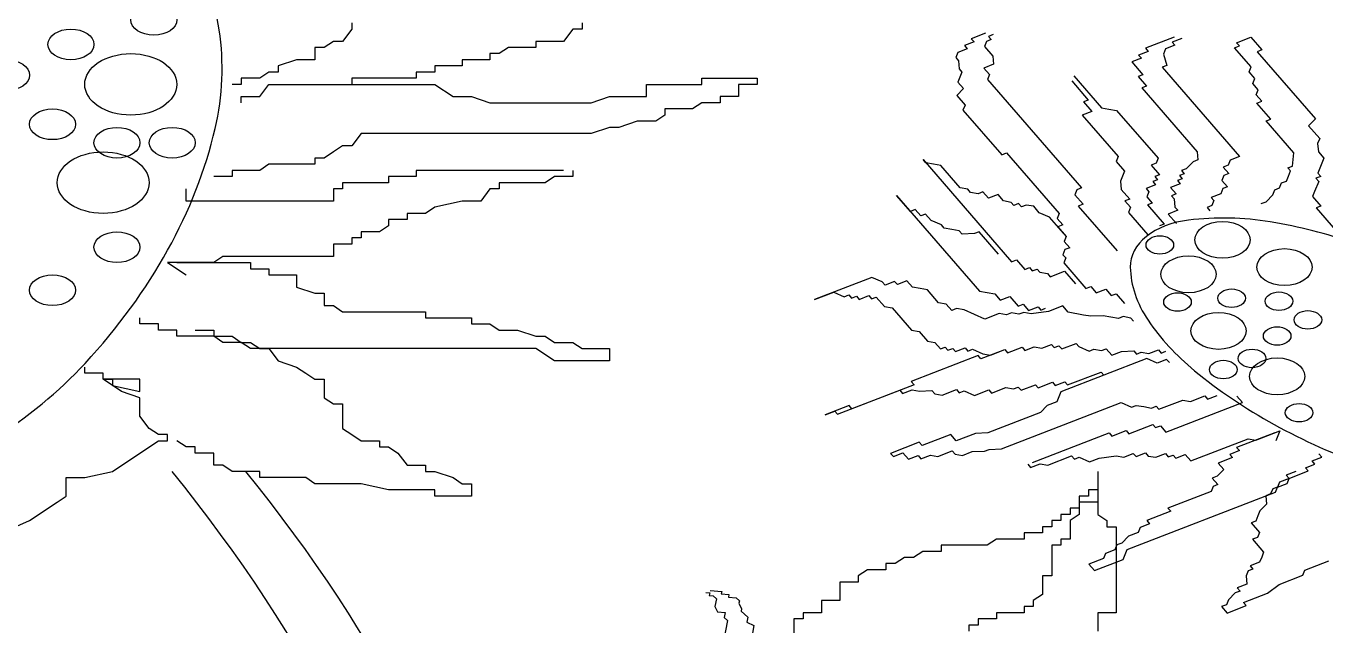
# Model space of a CAD drawing. Header units: millimetres. Extents: x 3060 to 28796, y 18778 to 36190.
# Drawn here: x 9104.3 to 9273.6, y 35902.9 to 35981 of the extents above; entities that cross this region are included whole.
import ezdxf

# ---------------------------------------------------------------- set-up
doc = ezdxf.new("R2010")
doc.units = ezdxf.units.MM

# ---------------------------------------------------------------- blocks, each defined once
blk = doc.blocks.new('A$C6FB662AA')
for p, q in [((1579.06, 1938.44), (1579.06, 1937.64)), ((1609.06, 1938.44), (1609.06, 1937.64)), ((1579.06, 1937.64), (1577.86, 1936.04)), ((1607.86, 1937.64), (1606.66, 1936.04)), ((1609.06, 1937.64), (1607.86, 1937.64)), ((1661.65, 1937.1), (1659.78, 1936.38)), ((1662.64, 1936.92), (1662.01, 1936.68)), ((1662.01, 1936.68), (1662.37, 1936.27)), ((1686.22, 1936.6), (1682.48, 1935.16)), ((1694.35, 1935.86), (1696.22, 1936.58)), ((1696.22, 1936.58), (1697.66, 1934.92)), ((1575.46, 1935.24), (1574.26, 1935.24)), ((1574.26, 1935.24), (1574.26, 1933.64)), ((1576.66, 1936.04), (1575.46, 1935.24)), ((1577.86, 1936.04), (1576.66, 1936.04)), ((1599.46, 1935.24), (1598.26, 1934.44)), ((1603.06, 1935.24), (1599.46, 1935.24)), ((1606.66, 1936.04), (1603.06, 1936.04)), ((1603.06, 1936.04), (1603.06, 1935.24)), ((1659.26, 1935.07), (1658.01, 1934.58)), ((1660.14, 1935.96), (1658.9, 1935.48)), ((1658.9, 1935.48), (1659.26, 1935.07)), ((1659.78, 1936.38), (1660.14, 1935.96)), ((1661.75, 1936.03), (1661.49, 1935.37)), ((1661.49, 1935.37), (1662.57, 1934.13)), ((1662.37, 1936.27), (1661.75, 1936.03)), ((1682.48, 1935.16), (1682.84, 1934.74)), ((1685.07, 1935.05), (1684.81, 1934.39)), ((1686.31, 1935.53), (1685.07, 1935.05)), ((1687.2, 1936.43), (1685.95, 1935.94)), ((1685.95, 1935.94), (1686.31, 1935.53)), ((1694.09, 1935.2), (1694.71, 1935.44)), ((1696.25, 1932.71), (1694.09, 1935.2)), ((1694.71, 1935.44), (1694.35, 1935.86)), ((1697.66, 1934.92), (1697.04, 1934.68)), ((1571.86, 1933.64), (1569.46, 1932.84)), ((1574.26, 1933.64), (1571.86, 1933.64)), ((1597.06, 1933.64), (1593.46, 1933.64)), ((1593.46, 1933.64), (1593.46, 1932.84)), ((1598.26, 1934.44), (1597.06, 1934.44)), ((1597.06, 1934.44), (1597.06, 1933.64)), ((1658.01, 1934.58), (1657.75, 1933.93)), ((1657.75, 1933.93), (1658.11, 1933.51)), ((1658.11, 1933.51), (1658.21, 1932.44)), ((1662.57, 1934.13), (1662.67, 1933.05)), ((1681.95, 1933.84), (1680.71, 1933.36)), ((1680.71, 1933.36), (1682.15, 1931.7)), ((1682.84, 1934.74), (1681.59, 1934.26)), ((1681.59, 1934.26), (1681.95, 1933.84)), ((1684.81, 1934.39), (1685.27, 1932.9)), ((1697.04, 1934.68), (1704.62, 1925.95)), ((1568.26, 1932.04), (1567.06, 1931.24)), ((1569.46, 1932.04), (1568.26, 1932.04)), ((1569.46, 1932.84), (1569.46, 1932.04)), ((1589.86, 1932.04), (1587.46, 1932.04)), ((1587.46, 1932.04), (1587.46, 1931.24)), ((1593.46, 1932.84), (1589.86, 1932.84)), ((1589.86, 1932.84), (1589.86, 1932.04)), ((1658.21, 1932.44), (1658.57, 1932.03)), ((1658.57, 1932.03), (1658.31, 1931.37)), ((1662.67, 1933.05), (1661.42, 1932.57)), ((1661.42, 1932.57), (1662.15, 1931.74)), ((1662.15, 1931.74), (1661.88, 1931.09)), ((1673.13, 1931.55), (1676.74, 1927.39)), ((1682.15, 1931.7), (1681.53, 1931.46)), ((1681.53, 1931.46), (1682.61, 1930.22)), ((1685.27, 1932.9), (1684.64, 1932.66)), ((1684.64, 1932.66), (1694.75, 1921.03)), ((1695.99, 1932.05), (1696.25, 1932.71)), ((1696.71, 1931.22), (1695.99, 1932.05)), ((1564.66, 1930.44), (1563.46, 1930.44)), ((1567.06, 1931.24), (1564.66, 1931.24)), ((1564.66, 1931.24), (1564.66, 1930.44)), ((1567.06, 1928.84), (1568.26, 1930.44)), ((1568.26, 1930.44), (1589.86, 1930.44)), ((1587.46, 1931.24), (1579.06, 1931.24)), ((1579.06, 1931.24), (1579.06, 1930.44)), ((1589.86, 1930.44), (1592.26, 1928.84)), ((1617.46, 1928.84), (1617.46, 1930.44)), ((1617.46, 1930.44), (1624.66, 1930.44)), ((1624.66, 1930.44), (1624.66, 1931.24)), ((1624.66, 1931.24), (1631.86, 1931.24)), ((1629.46, 1930.44), (1629.46, 1928.84)), ((1631.86, 1930.44), (1629.46, 1930.44)), ((1631.86, 1931.24), (1631.86, 1930.44)), ((1658.77, 1929.88), (1657.88, 1928.99)), ((1658.31, 1931.37), (1658.05, 1930.71)), ((1658.05, 1930.71), (1658.77, 1929.88)), ((1661.88, 1931.09), (1674.15, 1916.97)), ((1672.87, 1930.89), (1675.03, 1928.4)), ((1682.61, 1930.22), (1681.99, 1929.97)), ((1681.99, 1929.97), (1689.2, 1921.67)), ((1696.45, 1930.57), (1696.71, 1931.22)), ((1697.17, 1929.74), (1696.45, 1930.57)), ((1696.91, 1929.08), (1697.17, 1929.74)), ((1564.66, 1928.04), (1564.66, 1928.84)), ((1564.66, 1928.84), (1567.06, 1928.84)), ((1592.26, 1928.84), (1594.66, 1928.84)), ((1594.66, 1928.84), (1597.06, 1928.04)), ((1597.06, 1928.04), (1610.26, 1928.04)), ((1610.26, 1928.04), (1612.66, 1928.84)), ((1612.66, 1928.84), (1617.46, 1928.84)), ((1624.66, 1928.04), (1623.46, 1927.24)), ((1627.06, 1928.04), (1624.66, 1928.04)), ((1629.46, 1928.84), (1627.06, 1928.84)), ((1627.06, 1928.84), (1627.06, 1928.04)), ((1657.88, 1928.99), (1658.97, 1927.74)), ((1675.03, 1928.4), (1674.41, 1928.16)), ((1674.41, 1928.16), (1675.49, 1926.91)), ((1697.63, 1928.25), (1696.91, 1929.08)), ((1697.01, 1928.01), (1697.63, 1928.25)), ((1698.81, 1925.93), (1697.01, 1928.01)), ((1619.86, 1926.44), (1618.66, 1925.64)), ((1619.86, 1927.24), (1619.86, 1926.44)), ((1623.46, 1927.24), (1619.86, 1927.24)), ((1658.97, 1927.74), (1658.7, 1927.09)), ((1658.7, 1927.09), (1663.76, 1921.27)), ((1675.49, 1926.91), (1674.25, 1926.43)), ((1674.25, 1926.43), (1678.94, 1921.03)), ((1676.74, 1927.39), (1677.72, 1927.22)), ((1677.72, 1927.22), (1678.71, 1927.04)), ((1678.71, 1927.04), (1684.12, 1920.81)), ((1612.66, 1924.84), (1610.26, 1924.04)), ((1613.86, 1924.84), (1612.66, 1924.84)), ((1616.26, 1925.64), (1613.86, 1924.84)), ((1618.66, 1925.64), (1616.26, 1925.64)), ((1698.19, 1925.69), (1698.81, 1925.93)), ((1701.8, 1921.54), (1698.19, 1925.69)), ((1704.62, 1925.95), (1703.73, 1925.06)), ((1703.73, 1925.06), (1705.18, 1923.4)), ((1580.26, 1924.04), (1579.06, 1922.44)), ((1610.26, 1924.04), (1580.26, 1924.04)), ((1705.18, 1923.4), (1704.91, 1922.74)), ((1576.66, 1921.64), (1575.46, 1920.84)), ((1577.86, 1922.44), (1576.66, 1921.64)), ((1579.06, 1922.44), (1577.86, 1922.44)), ((1663.76, 1921.27), (1664.38, 1921.51)), ((1664.38, 1921.51), (1671.24, 1913.62)), ((1689.2, 1921.67), (1689.3, 1920.6)), ((1701.63, 1919.81), (1701.8, 1921.54)), ((1704.91, 1922.74), (1705.01, 1921.67)), ((1705.01, 1921.67), (1705.73, 1920.84)), ((1568.26, 1920.04), (1567.06, 1919.24)), ((1574.26, 1920.04), (1568.26, 1920.04)), ((1575.46, 1920.84), (1574.26, 1920.84)), ((1574.26, 1920.84), (1574.26, 1920.04)), ((1653.85, 1920.22), (1653.49, 1920.64)), ((1653.49, 1920.64), (1665.04, 1907.34)), ((1654.84, 1920.05), (1653.85, 1920.22)), ((1655.82, 1919.87), (1654.84, 1920.05)), ((1658.35, 1916.96), (1655.82, 1919.87)), ((1678.94, 1921.03), (1678.68, 1920.38)), ((1678.68, 1920.38), (1679.76, 1919.13)), ((1683.86, 1920.16), (1683.24, 1919.92)), ((1683.24, 1919.92), (1684.32, 1918.67)), ((1684.12, 1920.81), (1683.86, 1920.16)), ((1688.68, 1920.36), (1687.79, 1919.46)), ((1689.3, 1920.6), (1688.68, 1920.36)), ((1693.24, 1919.9), (1692.62, 1919.66)), ((1692.62, 1919.66), (1693.34, 1918.83)), ((1693.5, 1920.55), (1693.24, 1919.9)), ((1694.75, 1921.03), (1693.5, 1920.55)), ((1701.01, 1919.57), (1701.63, 1919.81)), ((1701.37, 1919.16), (1701.01, 1919.57)), ((1705.47, 1920.18), (1705.21, 1919.53)), ((1705.73, 1920.84), (1705.47, 1920.18)), ((1563.46, 1918.44), (1561.06, 1918.44)), ((1567.06, 1919.24), (1563.46, 1919.24)), ((1563.46, 1919.24), (1563.46, 1918.44)), ((1587.46, 1918.44), (1583.86, 1918.44)), ((1583.86, 1918.44), (1583.86, 1917.64)), ((1606.66, 1919.24), (1587.46, 1919.24)), ((1587.46, 1919.24), (1587.46, 1918.44)), ((1605.46, 1918.44), (1604.26, 1917.64)), ((1607.86, 1918.44), (1605.46, 1918.44)), ((1607.86, 1919.24), (1607.86, 1918.44)), ((1679.5, 1918.47), (1679.24, 1917.82)), ((1679.76, 1919.13), (1679.5, 1918.47)), ((1684.06, 1918.02), (1683.43, 1917.78)), ((1684.32, 1918.67), (1683.7, 1918.43)), ((1683.7, 1918.43), (1684.06, 1918.02)), ((1687.27, 1918.15), (1686.65, 1917.91)), ((1686.65, 1917.91), (1687.01, 1917.49)), ((1687.53, 1918.8), (1686.91, 1918.56)), ((1686.91, 1918.56), (1687.27, 1918.15)), ((1687.79, 1919.46), (1687.17, 1919.22)), ((1687.17, 1919.22), (1687.53, 1918.8)), ((1692.71, 1918.59), (1692.45, 1917.93)), ((1692.45, 1917.93), (1693.17, 1917.1)), ((1693.34, 1918.83), (1692.71, 1918.59)), ((1700.85, 1917.84), (1701.11, 1918.5)), ((1701.11, 1918.5), (1701.37, 1919.16)), ((1705.31, 1918.46), (1704.68, 1918.22)), ((1704.68, 1918.22), (1705.05, 1917.8)), ((1705.21, 1919.53), (1704.95, 1918.87)), ((1704.95, 1918.87), (1705.31, 1918.46)), ((1557.46, 1915.24), (1557.46, 1916.84)), ((1577.86, 1916.84), (1576.66, 1916.84)), ((1576.66, 1916.84), (1576.66, 1915.24)), ((1583.86, 1917.64), (1577.86, 1917.64)), ((1577.86, 1917.64), (1577.86, 1916.84)), ((1597.06, 1916.84), (1595.86, 1915.24)), ((1598.26, 1916.84), (1597.06, 1916.84)), ((1604.26, 1917.64), (1598.26, 1917.64)), ((1598.26, 1917.64), (1598.26, 1916.84)), ((1659.33, 1916.79), (1658.35, 1916.96)), ((1659.69, 1916.37), (1659.33, 1916.79)), ((1660.67, 1916.2), (1659.69, 1916.37)), ((1661.3, 1916.44), (1660.67, 1916.2)), ((1662.02, 1915.61), (1661.3, 1916.44)), ((1673.53, 1916.72), (1673.27, 1916.07)), ((1674.15, 1916.97), (1673.53, 1916.72)), ((1679.24, 1917.82), (1679.33, 1916.75)), ((1679.33, 1916.75), (1680.42, 1915.5)), ((1683.79, 1917.36), (1682.55, 1916.88)), ((1682.55, 1916.88), (1682.91, 1916.46)), ((1682.91, 1916.46), (1682.65, 1915.81)), ((1683.43, 1917.78), (1683.79, 1917.36)), ((1687.01, 1917.49), (1685.76, 1917.01)), ((1685.76, 1917.01), (1686.48, 1916.18)), ((1686.48, 1916.18), (1685.86, 1915.94)), ((1692.29, 1916.2), (1691.04, 1915.72)), ((1692.55, 1916.86), (1692.29, 1916.2)), ((1693.17, 1917.1), (1692.55, 1916.86)), ((1699.08, 1916.05), (1699.34, 1916.71)), ((1699.34, 1916.71), (1699.96, 1916.95)), ((1699.96, 1916.95), (1700.22, 1917.6)), ((1700.22, 1917.6), (1700.85, 1917.84)), ((1704.52, 1916.49), (1704.26, 1915.83)), ((1705.05, 1917.8), (1704.52, 1916.49)), ((1576.66, 1915.24), (1557.46, 1915.24)), ((1593.46, 1915.24), (1589.86, 1914.44)), ((1595.86, 1915.24), (1593.46, 1915.24)), ((1651.85, 1913.9), (1650.05, 1915.98)), ((1650.05, 1915.98), (1660.87, 1903.52)), ((1663.27, 1916.09), (1662.02, 1915.61)), ((1663.99, 1915.26), (1663.27, 1916.09)), ((1664.97, 1915.08), (1663.99, 1915.26)), ((1665.33, 1914.67), (1664.97, 1915.08)), ((1665.95, 1914.91), (1665.33, 1914.67)), ((1666.32, 1914.49), (1665.95, 1914.91)), ((1666.94, 1914.73), (1666.32, 1914.49)), ((1667.92, 1914.56), (1666.94, 1914.73)), ((1668.64, 1913.73), (1667.92, 1914.56)), ((1673.27, 1916.07), (1674.35, 1914.82)), ((1674.35, 1914.82), (1673.73, 1914.58)), ((1673.73, 1914.58), (1678.78, 1908.77)), ((1680.42, 1915.5), (1679.79, 1915.26)), ((1679.79, 1915.26), (1680.52, 1914.43)), ((1682.65, 1915.81), (1683.37, 1914.98)), ((1683.37, 1914.98), (1682.75, 1914.74)), ((1682.75, 1914.74), (1684.91, 1912.24)), ((1685.86, 1915.94), (1686.22, 1915.52)), ((1686.22, 1915.52), (1686.32, 1914.45)), ((1691.14, 1914.65), (1690.52, 1914.41)), ((1691.04, 1915.72), (1691.4, 1915.31)), ((1691.4, 1915.31), (1691.14, 1914.65)), ((1697.57, 1914.91), (1698.19, 1915.15)), ((1698.19, 1915.15), (1699.08, 1916.05)), ((1704.26, 1915.83), (1705.34, 1914.59)), ((1705.34, 1914.59), (1704.72, 1914.35)), ((1586.26, 1912.84), (1583.86, 1912.84)), ((1583.86, 1912.84), (1583.86, 1912.04)), ((1588.66, 1913.64), (1586.26, 1913.64)), ((1586.26, 1913.64), (1586.26, 1912.84)), ((1589.86, 1914.44), (1588.66, 1913.64)), ((1652.48, 1914.14), (1651.85, 1913.9)), ((1653.2, 1913.31), (1652.48, 1914.14)), ((1653.82, 1913.55), (1653.2, 1913.31)), ((1654.54, 1912.72), (1653.82, 1913.55)), ((1669.99, 1913.14), (1668.64, 1913.73)), ((1671.79, 1911.06), (1669.99, 1913.14)), ((1671.24, 1913.62), (1670.97, 1912.96)), ((1670.97, 1912.96), (1671.69, 1912.13)), ((1680.52, 1914.43), (1680.25, 1913.77)), ((1680.25, 1913.77), (1682.78, 1910.87)), ((1686.68, 1914.04), (1685.44, 1913.56)), ((1685.44, 1913.56), (1686.52, 1912.31)), ((1686.32, 1914.45), (1686.68, 1914.04)), ((1690.52, 1914.41), (1690.88, 1913.99)), ((1704.72, 1914.35), (1707.24, 1911.44)), ((1582.66, 1911.24), (1580.26, 1911.24)), ((1580.26, 1911.24), (1580.26, 1910.44)), ((1583.86, 1912.04), (1582.66, 1911.24)), ((1655.89, 1912.13), (1654.54, 1912.72)), ((1656.25, 1911.72), (1655.89, 1912.13)), ((1657.23, 1911.54), (1656.25, 1911.72)), ((1658.22, 1911.37), (1657.23, 1911.54)), ((1658.58, 1910.95), (1658.22, 1911.37)), ((1660.81, 1911.26), (1660.18, 1911.02)), ((1663.33, 1908.35), (1660.81, 1911.26)), ((1671.69, 1912.13), (1671.07, 1911.89)), ((1671.07, 1911.89), (1672.15, 1910.65)), ((1684.91, 1912.24), (1684.29, 1912)), ((1579.06, 1909.64), (1576.66, 1909.64)), ((1576.66, 1909.64), (1576.66, 1908.04)), ((1580.26, 1910.44), (1579.06, 1910.44)), ((1579.06, 1910.44), (1579.06, 1909.64)), ((1660.18, 1911.02), (1658.58, 1910.95)), ((1672.15, 1910.65), (1671.89, 1909.99)), ((1671.89, 1909.99), (1672.61, 1909.16)), ((1562.26, 1908.04), (1561.06, 1907.24)), ((1576.66, 1908.04), (1562.26, 1908.04)), ((1671.99, 1908.92), (1671.73, 1908.26)), ((1671.73, 1908.26), (1672.09, 1907.85)), ((1672.09, 1907.85), (1671.83, 1907.19)), ((1672.61, 1909.16), (1671.99, 1908.92)), ((1561.06, 1907.24), (1555.06, 1907.24)), ((1555.06, 1907.24), (1557.46, 1905.64)), ((1556.26, 1907.24), (1565.86, 1907.24)), ((1565.86, 1907.24), (1565.86, 1906.44)), ((1565.86, 1906.44), (1568.26, 1906.44)), ((1568.26, 1906.44), (1568.26, 1905.64)), ((1665.04, 1907.34), (1665.66, 1907.58)), ((1665.66, 1907.58), (1666.74, 1906.34)), ((1666.74, 1906.34), (1667.37, 1906.58)), ((1667.37, 1906.58), (1667.73, 1906.16)), ((1667.73, 1906.16), (1668.35, 1906.4)), ((1668.35, 1906.4), (1668.71, 1905.99)), ((1670.06, 1905.4), (1671.93, 1906.12)), ((1671.83, 1907.19), (1674.71, 1903.87)), ((1671.93, 1906.12), (1673.37, 1904.46)), ((1568.26, 1905.64), (1571.86, 1905.64)), ((1571.86, 1905.64), (1571.86, 1904.04)), ((1646.84, 1905.31), (1639.36, 1902.42)), ((1648.18, 1904.72), (1646.84, 1905.31)), ((1648.54, 1904.3), (1648.18, 1904.72)), ((1649.79, 1904.78), (1648.54, 1904.3)), ((1650.15, 1904.37), (1649.79, 1904.78)), ((1651.4, 1904.85), (1650.15, 1904.37)), ((1652.12, 1904.02), (1651.4, 1904.85)), ((1668.71, 1905.99), (1669.7, 1905.81)), ((1669.7, 1905.81), (1670.06, 1905.4)), ((1571.86, 1904.04), (1574.26, 1903.24)), ((1574.26, 1903.24), (1575.46, 1903.24)), ((1575.46, 1903.24), (1575.46, 1901.64)), ((1639.36, 1902.42), (1641.85, 1903.38)), ((1641.85, 1903.38), (1643.2, 1902.79)), ((1643.2, 1902.79), (1643.82, 1903.03)), ((1643.82, 1903.03), (1644.18, 1902.62)), ((1644.18, 1902.62), (1644.81, 1902.86)), ((1644.81, 1902.86), (1645.17, 1902.44)), ((1645.17, 1902.44), (1646.41, 1902.93)), ((1646.41, 1902.93), (1646.77, 1902.51)), ((1646.77, 1902.51), (1647.4, 1902.75)), ((1647.4, 1902.75), (1648.48, 1901.5)), ((1653.1, 1903.84), (1652.12, 1904.02)), ((1654.09, 1903.67), (1653.1, 1903.84)), ((1655.53, 1902.01), (1654.09, 1903.67)), ((1660.87, 1903.52), (1661.86, 1903.34)), ((1661.86, 1903.34), (1662.84, 1903.17)), ((1662.84, 1903.17), (1663.56, 1902.34)), ((1663.56, 1902.34), (1664.81, 1902.82)), ((1664.81, 1902.82), (1665.89, 1901.57)), ((1674.71, 1903.87), (1675.34, 1904.11)), ((1675.34, 1904.11), (1676.06, 1903.28)), ((1676.06, 1903.28), (1677.31, 1903.76)), ((1677.31, 1903.76), (1678.03, 1902.93)), ((1678.03, 1902.93), (1678.65, 1903.17)), ((1678.65, 1903.17), (1679.73, 1901.92)), ((1575.46, 1901.64), (1576.66, 1901.64)), ((1576.66, 1901.64), (1577.86, 1900.84)), ((1648.48, 1901.5), (1649.46, 1901.33)), ((1649.46, 1901.33), (1651.99, 1898.42)), ((1656.51, 1901.83), (1655.53, 1902.01)), ((1657.24, 1901), (1656.51, 1901.83)), ((1657.86, 1901.24), (1657.24, 1901)), ((1658.84, 1901.07), (1657.86, 1901.24)), ((1660.19, 1900.48), (1658.84, 1901.07)), ((1665.89, 1901.57), (1666.52, 1901.81)), ((1666.52, 1901.81), (1667.24, 1900.98)), ((1667.24, 1900.98), (1668.48, 1901.46)), ((1668.48, 1901.46), (1668.84, 1901.05)), ((1668.84, 1901.05), (1669.47, 1901.29)), ((1671.7, 1901.59), (1669.83, 1900.87)), ((1672.42, 1900.76), (1671.7, 1901.59)), ((1551.46, 1899.24), (1551.46, 1900.04)), ((1553.86, 1899.24), (1551.46, 1899.24)), ((1553.86, 1898.44), (1553.86, 1899.24)), ((1577.86, 1900.84), (1588.66, 1900.84)), ((1588.66, 1900.84), (1588.66, 1900.04)), ((1588.66, 1900.04), (1594.66, 1900.04)), ((1594.66, 1900.04), (1594.66, 1899.24)), ((1594.66, 1899.24), (1597.06, 1899.24)), ((1597.06, 1899.24), (1598.26, 1898.44)), ((1661.53, 1899.89), (1660.19, 1900.48)), ((1663.4, 1900.61), (1661.53, 1899.89)), ((1664.38, 1900.44), (1663.4, 1900.61)), ((1665.01, 1900.68), (1664.38, 1900.44)), ((1665.99, 1900.5), (1665.01, 1900.68)), ((1666.61, 1900.74), (1665.99, 1900.5)), ((1667.6, 1900.57), (1666.61, 1900.74)), ((1669.83, 1900.87), (1667.6, 1900.57)), ((1674.39, 1900.41), (1672.42, 1900.76)), ((1675.37, 1900.24), (1674.39, 1900.41)), ((1676.98, 1900.31), (1675.37, 1900.24)), ((1677.96, 1900.13), (1676.98, 1900.31)), ((1678.95, 1899.96), (1677.96, 1900.13)), ((1679.57, 1900.2), (1678.95, 1899.96)), ((1680.55, 1900.02), (1679.57, 1900.2)), ((1680.91, 1899.61), (1680.55, 1900.02)), ((1556.26, 1898.44), (1553.86, 1898.44)), ((1556.26, 1897.64), (1556.26, 1898.44)), ((1561.06, 1897.64), (1556.26, 1897.64)), ((1558.66, 1898.44), (1561.06, 1898.44)), ((1561.06, 1898.44), (1561.06, 1897.64)), ((1562.26, 1896.84), (1561.06, 1897.64)), ((1561.06, 1897.64), (1563.46, 1897.64)), ((1563.46, 1897.64), (1564.66, 1896.84)), ((1598.26, 1898.44), (1600.66, 1898.44)), ((1600.66, 1898.44), (1603.06, 1897.64)), ((1603.06, 1897.64), (1604.26, 1897.64)), ((1604.26, 1897.64), (1605.46, 1896.84)), ((1651.99, 1898.42), (1652.97, 1898.25)), ((1652.97, 1898.25), (1654.06, 1897)), ((1564.66, 1896.84), (1562.26, 1896.84)), ((1565.86, 1896.04), (1564.66, 1896.84)), ((1564.66, 1896.84), (1565.86, 1896.84)), ((1565.86, 1896.84), (1567.06, 1896.04)), ((1603.06, 1896.04), (1565.86, 1896.04)), ((1567.06, 1896.04), (1568.26, 1896.04)), ((1568.26, 1896.04), (1569.46, 1894.44)), ((1605.46, 1894.44), (1603.06, 1896.04)), ((1605.46, 1896.84), (1607.86, 1896.84)), ((1607.86, 1896.84), (1609.06, 1896.04)), ((1609.06, 1896.04), (1612.66, 1896.04)), ((1612.66, 1896.04), (1612.66, 1894.44)), ((1654.06, 1897), (1655.04, 1896.83)), ((1655.04, 1896.83), (1655.76, 1896)), ((1655.76, 1896), (1656.38, 1896.24)), ((1656.38, 1896.24), (1656.74, 1895.82)), ((1656.74, 1895.82), (1657.37, 1896.06)), ((1657.37, 1896.06), (1657.73, 1895.65)), ((1657.73, 1895.65), (1658.97, 1896.13)), ((1658.97, 1896.13), (1659.34, 1895.71)), ((1659.34, 1895.71), (1659.96, 1895.95)), ((1659.96, 1895.95), (1661.3, 1895.36)), ((1662.29, 1895.19), (1664.16, 1895.91)), ((1664.16, 1895.91), (1664.52, 1895.49)), ((1664.52, 1895.49), (1666.39, 1896.22)), ((1666.39, 1896.22), (1666.75, 1895.8)), ((1666.75, 1895.8), (1667.99, 1896.28)), ((1667.99, 1896.28), (1668.98, 1896.11)), ((1668.98, 1896.11), (1670.22, 1896.59)), ((1670.22, 1896.59), (1670.58, 1896.17)), ((1670.58, 1896.17), (1671.21, 1896.41)), ((1671.21, 1896.41), (1671.57, 1896)), ((1671.57, 1896), (1673.44, 1896.72)), ((1673.44, 1896.72), (1673.8, 1896.3)), ((1673.8, 1896.3), (1675.14, 1895.71)), ((1675.14, 1895.71), (1675.77, 1895.95)), ((1675.77, 1895.95), (1676.75, 1895.78)), ((1676.75, 1895.78), (1677.37, 1896.02)), ((1677.37, 1896.02), (1678.09, 1895.19)), ((1682.92, 1895.39), (1684.16, 1895.87)), ((1684.16, 1895.87), (1684.52, 1895.45)), ((1569.46, 1894.44), (1571.86, 1893.64)), ((1612.66, 1894.44), (1605.46, 1894.44)), ((1660.68, 1895.12), (1651.96, 1891.75)), ((1661.04, 1894.71), (1660.68, 1895.12)), ((1663.53, 1895.67), (1661.04, 1894.71)), ((1661.3, 1895.36), (1662.29, 1895.19)), ((1682.65, 1894.73), (1671.44, 1890.4)), ((1678.09, 1895.19), (1679.34, 1895.67)), ((1679.34, 1895.67), (1680.95, 1895.74)), ((1680.95, 1895.74), (1681.31, 1895.32)), ((1681.31, 1895.32), (1681.93, 1895.56)), ((1681.93, 1895.56), (1682.92, 1895.39)), ((1684, 1894.14), (1682.65, 1894.73)), ((1685.24, 1894.62), (1684, 1894.14)), ((1684.52, 1895.45), (1685.15, 1895.69)), ((1685.61, 1894.21), (1685.24, 1894.62)), ((1544.26, 1892.84), (1544.26, 1893.64)), ((1546.66, 1892.84), (1544.26, 1892.84)), ((1546.66, 1892.04), (1546.66, 1892.84)), ((1571.86, 1893.64), (1573.06, 1892.84)), ((1573.06, 1892.84), (1574.26, 1892.04)), ((1672.32, 1891.3), (1676.69, 1892.98)), ((1676.69, 1892.98), (1677.05, 1892.57)), ((1546.66, 1892.04), (1547.86, 1892.04)), ((1551.46, 1892.04), (1546.66, 1892.04)), ((1549.06, 1890.44), (1546.66, 1892.04)), ((1547.86, 1892.04), (1547.86, 1891.24)), ((1547.86, 1891.24), (1551.46, 1890.44)), ((1551.46, 1890.44), (1551.46, 1892.04)), ((1574.26, 1892.04), (1575.46, 1892.04)), ((1575.46, 1892.04), (1575.46, 1889.64)), ((1652.32, 1891.34), (1644.22, 1888.21)), ((1651.96, 1891.75), (1652.32, 1891.34)), ((1662.42, 1890.25), (1664.29, 1890.97)), ((1664.29, 1890.97), (1665.27, 1890.79)), ((1665.27, 1890.79), (1665.9, 1891.03)), ((1665.9, 1891.03), (1666.26, 1890.62)), ((1666.26, 1890.62), (1668.13, 1891.34)), ((1668.13, 1891.34), (1668.49, 1890.92)), ((1668.49, 1890.92), (1670.36, 1891.65)), ((1670.36, 1891.65), (1670.72, 1891.23)), ((1670.72, 1891.23), (1671.96, 1891.71)), ((1671.96, 1891.71), (1672.32, 1891.3)), ((1551.46, 1889.64), (1549.06, 1890.44)), ((1551.46, 1887.24), (1551.46, 1889.64)), ((1575.46, 1889.64), (1576.66, 1888.84)), ((1642.35, 1887.49), (1650.45, 1890.62)), ((1650.45, 1890.62), (1650.81, 1890.2)), ((1650.81, 1890.2), (1652.06, 1890.68)), ((1652.06, 1890.68), (1653.04, 1890.51)), ((1653.04, 1890.51), (1654.65, 1890.57)), ((1654.65, 1890.57), (1655.01, 1890.16)), ((1655.01, 1890.16), (1655.99, 1889.98)), ((1655.99, 1889.98), (1657.86, 1890.7)), ((1657.86, 1890.7), (1658.22, 1890.29)), ((1658.22, 1890.29), (1658.85, 1890.53)), ((1658.85, 1890.53), (1660.19, 1889.94)), ((1660.19, 1889.94), (1662.06, 1890.66)), ((1662.06, 1890.66), (1662.42, 1890.25)), ((1670.91, 1889.09), (1669.67, 1888.61)), ((1671.44, 1890.4), (1670.91, 1889.09)), ((1684.23, 1888.13), (1687.34, 1889.33)), ((1687.34, 1889.33), (1688.33, 1889.16)), ((1688.33, 1889.16), (1690.2, 1889.88)), ((1690.2, 1889.88), (1690.56, 1889.46)), ((1690.56, 1889.46), (1691.8, 1889.94)), ((1695.12, 1889), (1694.4, 1889.84)), ((1576.66, 1888.84), (1577.86, 1888.84)), ((1577.86, 1888.84), (1577.86, 1885.64)), ((1643.86, 1888.63), (1640.74, 1887.42)), ((1640.74, 1887.42), (1641.99, 1887.9)), ((1641.99, 1887.9), (1642.35, 1887.49)), ((1644.22, 1888.21), (1643.86, 1888.63)), ((1668.78, 1887.71), (1661.93, 1885.06)), ((1663.73, 1882.99), (1679.31, 1889)), ((1669.67, 1888.61), (1668.78, 1887.71)), ((1679.31, 1889), (1680.65, 1888.41)), ((1680.65, 1888.41), (1681.28, 1888.65)), ((1681.28, 1888.65), (1682.26, 1888.48)), ((1682.26, 1888.48), (1683.25, 1888.3)), ((1683.25, 1888.3), (1683.87, 1888.54)), ((1683.87, 1888.54), (1684.23, 1888.13)), ((1685.15, 1885.16), (1695.12, 1889)), ((1552.66, 1885.64), (1551.46, 1887.24)), ((1680.33, 1884.96), (1683.44, 1886.16)), ((1683.44, 1886.16), (1683.8, 1885.75)), ((1683.8, 1885.75), (1684.43, 1885.99)), ((1684.43, 1885.99), (1685.15, 1885.16)), ((1551.46, 1882.44), (1553.86, 1884.04)), ((1553.86, 1884.84), (1552.66, 1885.64)), ((1555.06, 1884.84), (1553.86, 1884.84)), ((1553.86, 1884.04), (1555.06, 1884.04)), ((1555.06, 1884.04), (1555.06, 1884.84)), ((1557.46, 1883.24), (1556.26, 1884.04)), ((1577.86, 1885.64), (1579.06, 1884.84)), ((1579.06, 1884.84), (1580.26, 1884.04)), ((1580.26, 1884.04), (1582.66, 1884.04)), ((1582.66, 1884.04), (1582.66, 1883.24)), ((1657.11, 1884.87), (1653.37, 1883.42)), ((1657.83, 1884.04), (1657.11, 1884.87)), ((1660.32, 1885), (1657.83, 1884.04)), ((1661.93, 1885.06), (1660.32, 1885)), ((1667.77, 1881.22), (1677.74, 1885.07)), ((1677.74, 1885.07), (1678.1, 1884.65)), ((1678.1, 1884.65), (1679.97, 1885.37)), ((1679.97, 1885.37), (1680.33, 1884.96)), ((1688.4, 1881.42), (1695.87, 1884.3)), ((1699.35, 1885.09), (1694.36, 1883.17)), ((1695.87, 1884.3), (1696.86, 1884.13)), ((1696.86, 1884.13), (1699.97, 1885.33)), ((1699.97, 1885.33), (1699.45, 1884.02)), ((1547.86, 1880.04), (1551.46, 1882.44)), ((1558.66, 1883.24), (1557.46, 1883.24)), ((1558.66, 1882.44), (1558.66, 1883.24)), ((1561.06, 1882.44), (1558.66, 1882.44)), ((1561.06, 1880.84), (1561.06, 1882.44)), ((1582.66, 1883.24), (1583.86, 1883.24)), ((1583.86, 1883.24), (1585.06, 1882.44)), ((1585.06, 1882.44), (1586.26, 1880.84)), ((1653.01, 1883.84), (1649.27, 1882.4)), ((1649.27, 1882.4), (1649.63, 1881.98)), ((1649.63, 1881.98), (1650.88, 1882.46)), ((1650.88, 1882.46), (1651.6, 1881.63)), ((1653.37, 1883.42), (1653.01, 1883.84)), ((1655.44, 1882), (1657.31, 1882.72)), ((1657.31, 1882.72), (1657.67, 1882.31)), ((1657.67, 1882.31), (1658.65, 1882.13)), ((1658.65, 1882.13), (1659.9, 1882.62)), ((1659.9, 1882.62), (1661.5, 1882.68)), ((1661.5, 1882.68), (1662.13, 1882.92)), ((1662.13, 1882.92), (1663.73, 1882.99)), ((1679.64, 1881.92), (1680.89, 1882.4)), ((1680.89, 1882.4), (1681.25, 1881.98)), ((1681.25, 1881.98), (1682.49, 1882.47)), ((1682.49, 1882.47), (1682.85, 1882.05)), ((1683.84, 1881.88), (1685.08, 1882.36)), ((1685.08, 1882.36), (1685.44, 1881.94)), ((1694.73, 1882.75), (1693.48, 1882.27)), ((1694.36, 1883.17), (1694.73, 1882.75)), ((1705.45, 1881.9), (1705.09, 1882.32)), ((1562.26, 1880.84), (1561.06, 1880.84)), ((1563.46, 1880.04), (1562.26, 1880.84)), ((1586.26, 1880.84), (1588.66, 1880.84)), ((1588.66, 1880.84), (1588.66, 1880.04)), ((1651.6, 1881.63), (1652.85, 1882.11)), ((1652.85, 1882.11), (1653.21, 1881.7)), ((1653.21, 1881.7), (1654.45, 1882.18)), ((1654.45, 1882.18), (1655.44, 1882)), ((1667.15, 1880.98), (1667.51, 1880.56)), ((1667.51, 1880.56), (1668.75, 1881.04)), ((1668.75, 1881.04), (1669.74, 1880.87)), ((1669.74, 1880.87), (1672.85, 1882.07)), ((1672.85, 1882.07), (1673.21, 1881.66)), ((1673.21, 1881.66), (1673.84, 1881.9)), ((1673.84, 1881.9), (1675.18, 1881.31)), ((1675.18, 1881.31), (1676.43, 1881.79)), ((1676.43, 1881.79), (1678.66, 1882.09)), ((1678.66, 1882.09), (1679.64, 1881.92)), ((1682.85, 1882.05), (1683.84, 1881.88)), ((1685.44, 1881.94), (1686.07, 1882.18)), ((1686.07, 1882.18), (1686.43, 1881.77)), ((1686.43, 1881.77), (1687.67, 1882.25)), ((1687.67, 1882.25), (1688.4, 1881.42)), ((1693.84, 1881.86), (1691.97, 1881.13)), ((1691.97, 1881.13), (1692.69, 1880.3)), ((1693.48, 1882.27), (1693.84, 1881.86)), ((1703.32, 1880.52), (1704.56, 1881)), ((1704.2, 1881.42), (1705.45, 1881.9)), ((1704.56, 1881), (1704.2, 1881.42)), ((1541.86, 1879.24), (1544.26, 1879.24)), ((1541.86, 1876.84), (1541.86, 1879.24)), ((1544.26, 1879.24), (1547.86, 1880.04)), ((1567.06, 1880.04), (1563.46, 1880.04)), ((1567.06, 1879.24), (1567.06, 1880.04)), ((1573.06, 1879.24), (1567.06, 1879.24)), ((1574.26, 1878.44), (1573.06, 1879.24)), ((1588.66, 1880.04), (1589.86, 1880.04)), ((1589.86, 1880.04), (1592.26, 1879.24)), ((1592.26, 1879.24), (1593.46, 1878.44)), ((1676.26, 1880.04), (1676.26, 1877.64)), ((1676.26, 1879.24), (1676.26, 1874.44)), ((1691.81, 1879.41), (1691.18, 1879.17)), ((1691.18, 1879.17), (1691.91, 1878.33)), ((1692.69, 1880.3), (1691.81, 1879.41)), ((1701.19, 1879.14), (1699.94, 1878.66)), ((1702.07, 1880.04), (1700.83, 1879.56)), ((1700.83, 1879.56), (1701.19, 1879.14)), ((1700.93, 1878.49), (1701.19, 1879.14)), ((1701.19, 1879.14), (1703.68, 1880.11)), ((1703.68, 1880.11), (1703.32, 1880.52)), ((1580.26, 1878.44), (1574.26, 1878.44)), ((1583.86, 1877.64), (1580.26, 1878.44)), ((1589.86, 1877.64), (1583.86, 1877.64)), ((1589.86, 1876.84), (1589.86, 1877.64)), ((1593.46, 1878.44), (1594.66, 1878.44)), ((1594.66, 1878.44), (1594.66, 1876.84)), ((1676.26, 1877.64), (1675.06, 1877.64)), ((1675.06, 1877.64), (1675.06, 1876.84)), ((1680.1, 1869.89), (1699.42, 1877.35)), ((1691.02, 1877.44), (1685.41, 1875.27)), ((1691.28, 1878.09), (1691.02, 1877.44)), ((1691.91, 1878.33), (1691.28, 1878.09)), ((1699.06, 1877.77), (1698.79, 1877.11)), ((1699.68, 1878.01), (1699.06, 1877.77)), ((1699.42, 1877.35), (1699.68, 1878.01)), ((1699.94, 1878.66), (1699.68, 1878.01)), ((1699.68, 1878.01), (1700.93, 1878.49)), ((1537.06, 1873.64), (1540.66, 1876.04)), ((1540.66, 1876.04), (1541.86, 1876.84)), ((1594.66, 1876.84), (1589.86, 1876.84)), ((1675.06, 1876.84), (1673.86, 1876.84)), ((1673.86, 1876.84), (1673.86, 1875.24)), ((1676.26, 1876.04), (1673.86, 1876.04)), ((1673.86, 1876.04), (1673.86, 1874.44)), ((1698.27, 1875.8), (1697.38, 1874.9)), ((1698.79, 1877.11), (1698.17, 1876.87)), ((1698.17, 1876.87), (1698.27, 1875.8)), ((1672.66, 1874.44), (1671.46, 1874.44)), ((1671.46, 1874.44), (1671.46, 1873.64)), ((1673.86, 1875.24), (1672.66, 1875.24)), ((1672.66, 1875.24), (1672.66, 1874.44)), ((1673.86, 1874.44), (1672.66, 1873.64)), ((1676.26, 1874.44), (1677.46, 1873.64)), ((1685.77, 1874.86), (1682.66, 1873.65)), ((1685.41, 1875.27), (1685.77, 1874.86)), ((1697.12, 1874.25), (1696.86, 1873.59)), ((1697.38, 1874.9), (1697.12, 1874.25)), ((1533.46, 1872.04), (1537.06, 1873.64)), ((1670.26, 1872.84), (1669.06, 1872.84)), ((1669.06, 1872.84), (1669.06, 1872.04)), ((1671.46, 1873.64), (1670.26, 1873.64)), ((1670.26, 1873.64), (1670.26, 1872.84)), ((1672.66, 1873.64), (1672.66, 1871.24)), ((1677.46, 1873.64), (1677.46, 1872.84)), ((1677.46, 1872.84), (1678.66, 1872.84)), ((1678.66, 1872.84), (1678.66, 1861.64)), ((1681.77, 1872.76), (1681.51, 1872.1)), ((1683.02, 1873.24), (1681.77, 1872.76)), ((1682.66, 1873.65), (1683.02, 1873.24)), ((1696.86, 1873.59), (1696.24, 1873.35)), ((1696.24, 1873.35), (1697.32, 1872.1)), ((1663.06, 1871.24), (1661.86, 1870.44)), ((1666.66, 1871.24), (1663.06, 1871.24)), ((1669.06, 1872.04), (1666.66, 1872.04)), ((1666.66, 1872.04), (1666.66, 1871.24)), ((1672.66, 1871.24), (1671.46, 1871.24)), ((1671.46, 1871.24), (1671.46, 1870.44)), ((1678.76, 1870.48), (1678.5, 1869.83)), ((1679.38, 1870.72), (1678.76, 1870.48)), ((1680.27, 1871.62), (1679.38, 1870.72)), ((1681.51, 1872.1), (1680.27, 1871.62)), ((1697.06, 1871.45), (1696.43, 1871.21)), ((1696.43, 1871.21), (1697.88, 1869.55)), ((1697.32, 1872.1), (1697.06, 1871.45)), ((1651.06, 1868.84), (1649.86, 1868.04)), ((1652.26, 1868.84), (1651.06, 1868.84)), ((1653.46, 1869.64), (1652.26, 1868.84)), ((1655.86, 1869.64), (1653.46, 1869.64)), ((1661.86, 1870.44), (1655.86, 1870.44)), ((1655.86, 1870.44), (1655.86, 1869.64)), ((1671.46, 1870.44), (1670.26, 1870.44)), ((1670.26, 1870.44), (1670.26, 1866.44)), ((1677.25, 1869.35), (1676.99, 1868.69)), ((1678.5, 1869.83), (1677.25, 1869.35)), ((1679.58, 1868.58), (1680.1, 1869.89)), ((1697.62, 1868.89), (1697.35, 1868.23)), ((1697.88, 1869.55), (1697.62, 1868.89)), ((1646.26, 1867.24), (1645.06, 1866.44)), ((1648.66, 1867.24), (1646.26, 1867.24)), ((1649.86, 1868.04), (1648.66, 1868.04)), ((1648.66, 1868.04), (1648.66, 1867.24)), ((1676.99, 1868.69), (1675.12, 1867.97)), ((1675.12, 1867.97), (1675.84, 1867.14)), ((1675.84, 1867.14), (1679.58, 1868.58)), ((1695.85, 1867.1), (1695.58, 1866.44)), ((1696.47, 1867.34), (1695.85, 1867.1)), ((1697.35, 1868.23), (1696.11, 1867.75)), ((1696.11, 1867.75), (1696.47, 1867.34)), ((1702.99, 1866.53), (1703.26, 1867.19)), ((1703.26, 1867.19), (1706.37, 1868.39)), ((1645.06, 1865.64), (1642.66, 1865.64)), ((1642.66, 1865.64), (1642.66, 1863.24)), ((1645.06, 1866.44), (1645.06, 1865.64)), ((1670.26, 1866.44), (1669.06, 1866.44)), ((1669.06, 1866.44), (1669.06, 1864.04)), ((1695.58, 1866.44), (1695.68, 1865.37)), ((1699.88, 1865.33), (1702.99, 1866.53)), ((1625.2, 1864.27), (1625.7, 1864.23)), ((1625.7, 1864.23), (1625.63, 1863.9)), ((1625.63, 1863.9), (1626.13, 1863.85)), ((1625.76, 1864.56), (1627.26, 1864.43)), ((1626.13, 1863.85), (1626.56, 1863.47)), ((1627.26, 1864.43), (1627.2, 1864.1)), ((1627.2, 1864.1), (1628.2, 1864.01)), ((1628.2, 1864.01), (1628.13, 1863.67)), ((1669.06, 1864.04), (1667.86, 1863.24)), ((1694.17, 1864.23), (1693.29, 1863.34)), ((1694.8, 1864.47), (1694.17, 1864.23)), ((1695.68, 1865.37), (1694.44, 1864.89)), ((1694.44, 1864.89), (1694.8, 1864.47)), ((1695.26, 1862.99), (1698.37, 1864.19)), ((1698.37, 1864.19), (1699.88, 1865.33)), ((1626.56, 1863.47), (1626.37, 1862.48)), ((1626.37, 1862.48), (1626.73, 1861.76)), ((1628.13, 1863.67), (1629.13, 1863.59)), ((1629.13, 1863.59), (1629.56, 1863.21)), ((1629.56, 1863.21), (1629.5, 1862.88)), ((1629.5, 1862.88), (1629.86, 1862.17)), ((1629.86, 1862.17), (1629.8, 1861.83)), ((1642.66, 1863.24), (1640.26, 1863.24)), ((1640.26, 1863.24), (1640.26, 1861.64)), ((1667.86, 1862.44), (1666.66, 1862.44)), ((1666.66, 1862.44), (1666.66, 1861.64)), ((1667.86, 1863.24), (1667.86, 1862.44)), ((1693.03, 1862.68), (1692.4, 1862.44)), ((1692.4, 1862.44), (1693.13, 1861.61)), ((1693.29, 1863.34), (1693.03, 1862.68)), ((1693.13, 1861.61), (1695.62, 1862.57)), ((1695.62, 1862.57), (1695.26, 1862.99)), ((1628.03, 1860.63), (1625.78, 1849.31)), ((1626.73, 1861.76), (1627.73, 1861.68)), ((1627.73, 1861.68), (1627.6, 1861.01)), ((1627.6, 1861.01), (1628.03, 1860.63)), ((1629.8, 1861.83), (1630.23, 1861.46)), ((1630.23, 1861.46), (1630.66, 1861.08)), ((1630.66, 1861.08), (1630.53, 1860.41)), ((1630.53, 1860.41), (1631.46, 1859.99)), ((1637.86, 1860.84), (1636.66, 1860.84)), ((1636.66, 1860.84), (1636.66, 1858.44)), ((1640.26, 1861.64), (1637.86, 1861.64)), ((1637.86, 1861.64), (1637.86, 1860.84)), ((1663.06, 1860.84), (1660.66, 1860.84)), ((1660.66, 1860.84), (1660.66, 1860.04)), ((1663.06, 1861.64), (1663.06, 1860.84)), ((1666.66, 1861.64), (1663.06, 1861.64)), ((1678.66, 1861.64), (1676.26, 1861.64)), ((1676.26, 1861.64), (1676.26, 1859.24)), ((1631.46, 1859.99), (1631.26, 1858.99)), ((1660.66, 1860.04), (1659.46, 1860.04)), ((1659.46, 1860.04), (1659.46, 1859.24))]:
    blk.add_line(p, q)
for centre, major_axis, start_param, end_param in [((1518.63, 1934.67), (-43.37, 0), 3.240933, 3.653765), ((1486.15, 1932.51), (76.01, 0), -0.154875, 0.099341), ((1439.1, 1937.41), (-123.63, 0), 2.787595, 2.986717), ((1692.6, 1895.68), (26.02, 0), 1.332332, 1.745163), ((1689.67, 1906.73), (9.18, 0), 1.745163, 2.44979), ((1687.97, 1882.99), (-45.6, 0), 4.219708, 4.473924), ((1689.67, 1906.73), (9.18, 0), 2.44979, 3.154417), ((1439.1, 1937.41), (123.63, 0), -0.553119, -0.353997), ((1706.52, 1906.88), (-26.02, 0), 0.012824, 0.425655), ((1724.35, 1912.27), (-45.6, 0), 0.425655, 0.679871), ((1479.62, 1920.73), (-76.01, 0), 2.334257, 2.588473), ((1746.57, 1924.24), (-74.18, 0), 0.679871, 0.878993), ((1746.57, 1924.24), (74.18, 0), 4.020586, 4.219708), ((1255.27, 1772.04), (341.29, 0), -0.14836, 0.494592), ((1264.87, 1772.04), (-341.29, 0), 2.998436, 3.636185)]:
    blk.add_ellipse(centre, major_axis=major_axis, ratio=0.666667, start_param=start_param, end_param=end_param)
for centre, major_axis in [((1553.26, 1938.84), (-3, 0)), ((1542.46, 1935.64), (3, 0)), ((1534.06, 1931.64), (3, 0)), ((1550.26, 1930.44), (6, 0)), ((1540.06, 1925.24), (3, 0)), ((1548.46, 1922.84), (3, 0)), ((1555.66, 1922.84), (3, 0)), ((1546.66, 1917.64), (6, 0)), ((1548.46, 1909.24), (3, 0)), ((1692.52, 1910.19), (-3.6, 0)), ((1684.35, 1909.53), (-1.8, 0)), ((1688.09, 1905.71), (3.6, 0)), ((1700.59, 1906.65), (-3.6, 0)), ((1540.06, 1903.64), (3, 0)), ((1686.65, 1902.1), (-1.8, 0)), ((1693.7, 1902.6), (-1.8, 0)), ((1699.87, 1902.21), (1.8, 0)), ((1703.64, 1899.78), (1.8, 0)), ((1692, 1898.34), (3.6, 0)), ((1699.64, 1897.68), (1.8, 0)), ((1696.36, 1894.75), (-1.8, 0)), ((1692.62, 1893.31), (-1.8, 0)), ((1699.64, 1892.42), (-3.6, 0)), ((1702.5, 1887.69), (-1.8, 0))]:
    blk.add_ellipse(centre, major_axis=major_axis, ratio=0.666667)

msp = doc.modelspace()

# ---------------------------------------------------------------- block references
msp.add_blockref('A$C6FB662AA', (7567.73, 34042.96))

doc.saveas('drawing.dxf')
